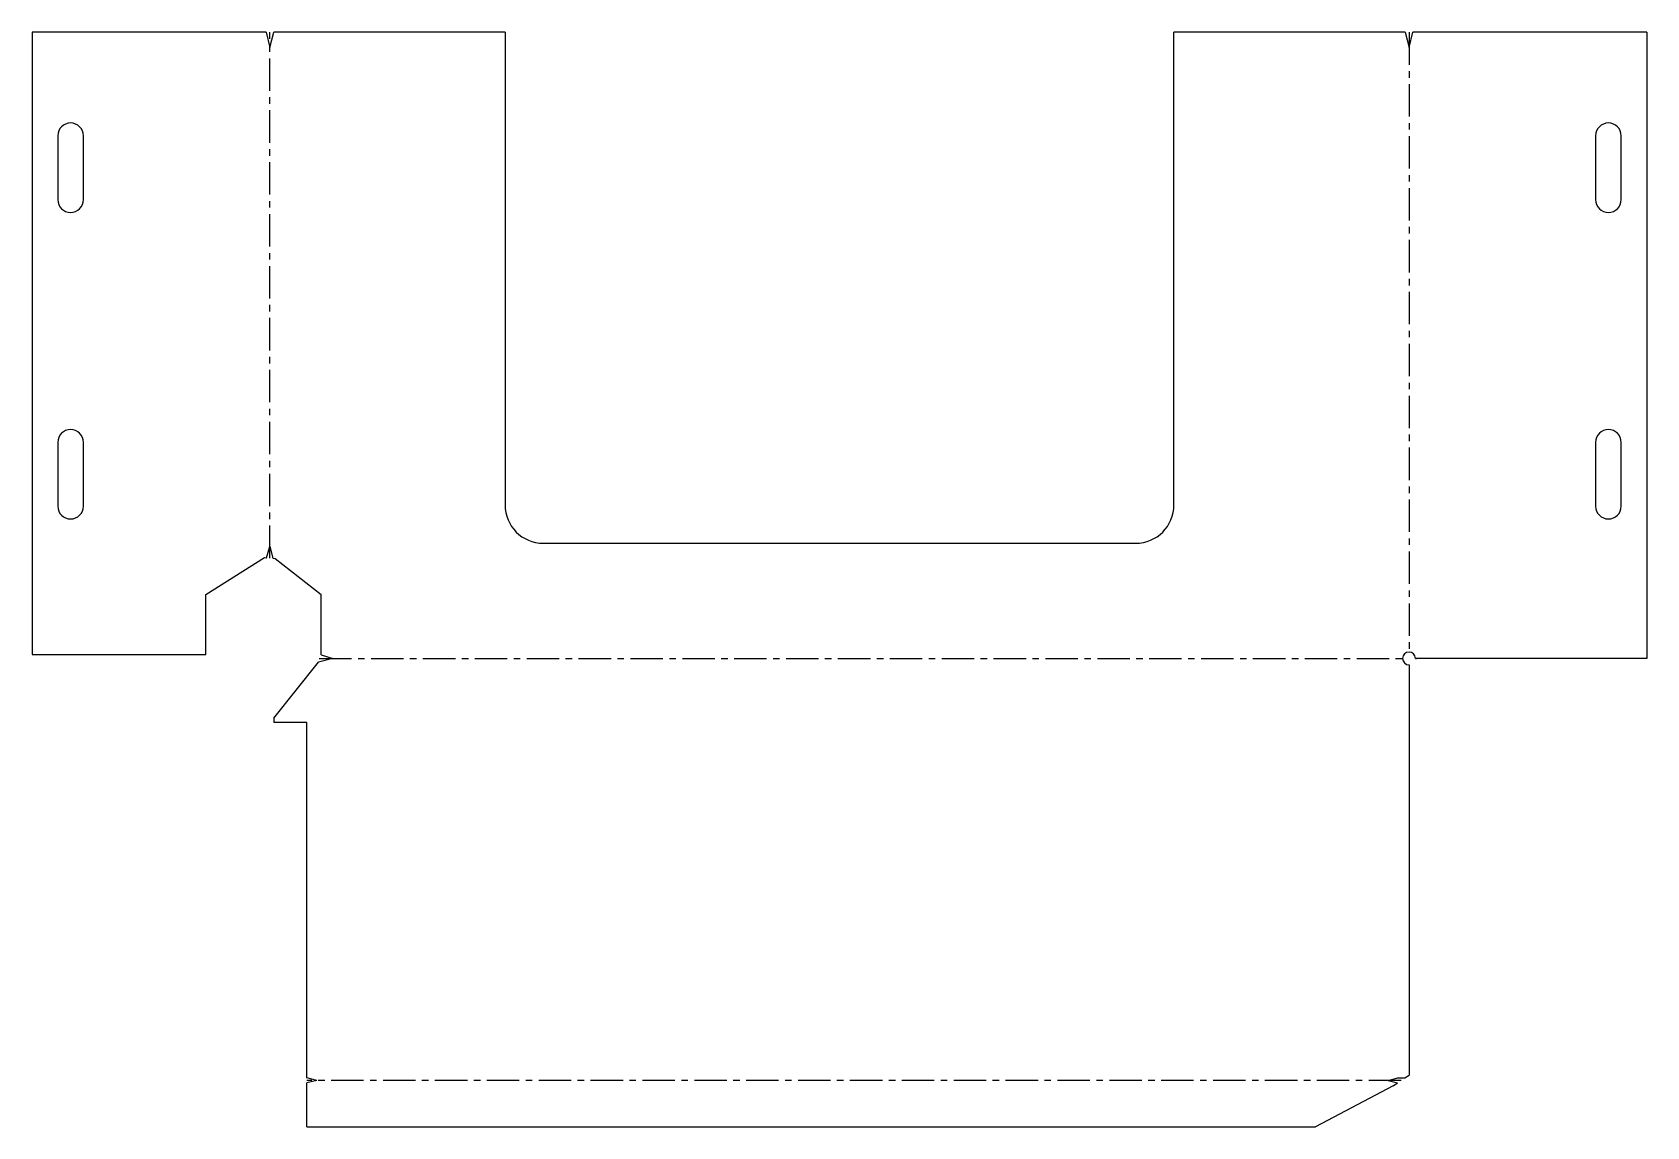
# Model space of a CAD drawing. Extents: x 380 to 1013, y -9 to 419.
import ezdxf

# ---------------------------------------------------------------- set-up
doc = ezdxf.new("R2010")
doc.units = 0
doc.linetypes.add('CENTERX2', pattern=[20.32, 12.7, -2.54, 2.54, -2.54])
doc.layers.get('0').update_dxf_attribs({"linetype": 'CONTINUOUS'})

msp = doc.modelspace()

# ---------------------------------------------------------------- linework, layer by layer
at = {"color": 7, "linetype": 'CONTINUOUS'}
for p, q in [((380.31, 419.19), (380.31, 175.6)), ((471.91, 419.19), (380.31, 419.19)), ((565.5, 419.19), (474.91, 419.19)), ((565.5, 419.19), (565.5, 234.19)), ((827.5, 234.19), (827.5, 419.19)), ((918.09, 419.19), (827.5, 419.19)), ((1012.69, 419.19), (921.09, 419.19)), ((1012.69, 419.19), (1012.69, 174.09)), ((390.31, 378.69), (390.31, 353.69)), ((400.31, 353.69), (400.31, 378.69)), ((992.69, 378.69), (992.69, 353.69)), ((1002.69, 353.69), (1002.69, 378.69)), ((390.31, 258.69), (390.31, 233.69)), ((400.31, 233.69), (400.31, 258.69)), ((992.69, 258.69), (992.69, 233.69)), ((1002.69, 233.69), (1002.69, 258.69)), ((580.5, 219.19), (812.5, 219.19)), ((448.31, 199.19), (471.31, 213.56)), ((471.31, 213.56), (472.03, 213.5)), ((474.57, 213.31), (475.5, 213.24)), ((475.5, 213.24), (493.5, 199.19)), ((448.31, 175.6), (448.31, 199.19)), ((493.5, 175.52), (493.5, 199.19)), ((380.31, 175.6), (448.31, 175.6)), ((474.91, 150.77), (492.44, 172.67)), ((919.59, 171.59), (919.59, 11)), ((1012.69, 174.09), (922.09, 174.09)), ((474.91, 150.77), (474.91, 149)), ((487.91, 149), (474.91, 149)), ((487.91, 9.89), (487.91, 149)), ((487.91, -9.19), (487.91, 7.93)), ((913.41, 6.81), (883.01, -9.19)), ((913.41, 6.81), (915.11, 7.96)), ((917.95, 9.89), (919.59, 11)), ((487.91, -9.19), (883.01, -9.19))]:
    msp.add_line(p, q, dxfattribs=at)
for p, q in [((471.91, 419.19), (473.41, 413.19)), ((473.41, 413.19), (474.91, 419.19)), ((918.09, 419.19), (919.59, 413.19)), ((919.59, 413.19), (921.09, 419.19)), ((472.03, 213.5), (473.41, 217.93)), ((473.41, 217.93), (474.57, 213.31)), ((498.09, 174.09), (492.44, 172.67)), ((493.5, 175.52), (498.09, 174.09)), ((491.81, 8.91), (487.91, 9.89)), ((491.81, 8.91), (487.91, 7.93)), ((911.35, 8.91), (915.25, 9.89)), ((911.35, 8.91), (915.11, 7.96)), ((915.25, 9.89), (917.95, 9.89))]:
    msp.add_line(p, q)
at = {"color": 7, "linetype": 'CENTERX2'}
for p, q in [((473.41, 213.4), (473.41, 419.19)), ((919.59, 419.19), (919.59, 176.59)), ((492.7, 174.09), (917.09, 174.09)), ((922.09, 174.09), (922.52, 174.09)), ((916.5, 8.91), (487.91, 8.91))]:
    msp.add_line(p, q, dxfattribs=at)
at = {"color": 7, "linetype": 'CONTINUOUS'}
for centre, radius, start, end in [((395.31, 378.69), 5, 0, 180), ((997.69, 378.69), 5, 0, 180), ((395.31, 353.69), 5, 180, 0), ((997.69, 353.69), 5, 180, 0), ((395.31, 258.69), 5, 0, 180), ((997.69, 258.69), 5, 0, 180), ((580.5, 234.19), 15, 180, 270), ((812.5, 234.19), 15, 270, 0), ((395.31, 233.69), 5, 180, 0), ((997.69, 233.69), 5, 180, 0)]:
    msp.add_arc(centre, radius, start, end, dxfattribs=at)
msp.add_arc((919.59, 174.09), 2.5, 0, 270)

doc.saveas('drawing.dxf')
